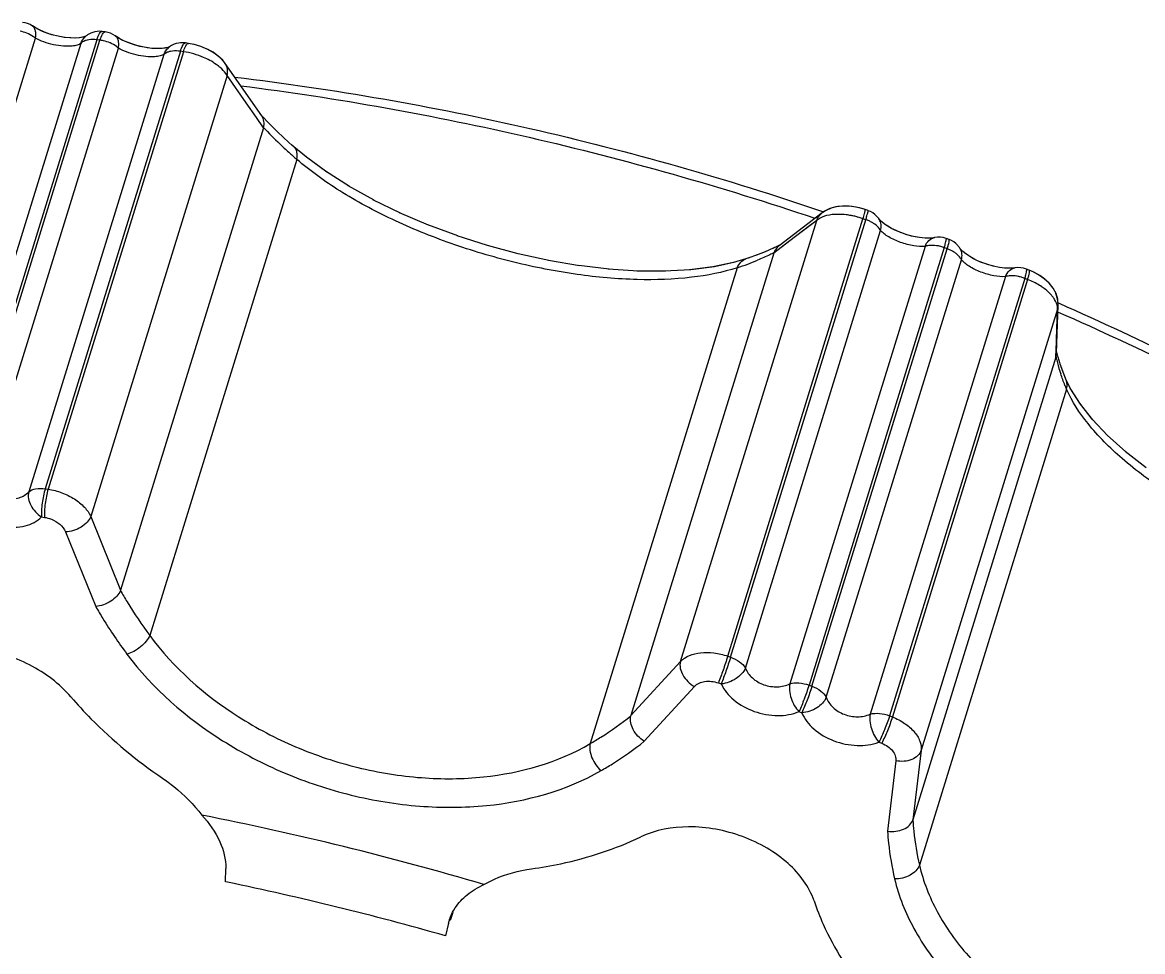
# Model space of a CAD drawing. Header units: millimetres. Extents: x 0 to 297, y 0 to 210.
# Drawn here: x 244.17 to 259.65, y 179.28 to 192.12 of the extents above; entities that cross this region are included whole.
import ezdxf

# ---------------------------------------------------------------- set-up
doc = ezdxf.new("R2010")
doc.units = ezdxf.units.MM
doc.header["$LTSCALE"] = 16.335
doc.layers.add('MEMBER', color=7, linetype='CONTINUOUS')

msp = doc.modelspace()

# ---------------------------------------------------------------- linework, layer by layer
at = {"layer": 'MEMBER', "color": 7, "linetype": 'Continuous'}
for p, q in [((244.3285, 192.0597), (244.3092, 192.0723)), ((244.3093, 192.0722), (244.3092, 192.0723)), ((244.3615, 192.0402), (244.3093, 192.0722)), ((244.8981, 191.9058), (244.8278, 191.9073)), ((245.0487, 191.9319), (245.0472, 191.9311)), ((245.3165, 191.9912), (245.2748, 191.9964)), ((245.3165, 191.9912), (245.2748, 191.9964)), ((245.4696, 191.9263), (245.454, 191.9372)), ((245.4541, 191.937), (245.454, 191.9371)), ((245.5013, 191.9063), (245.4541, 191.9371)), ((246.2049, 191.785), (246.2012, 191.7831)), ((246.2029, 191.7839), (246.2012, 191.7831)), ((246.2049, 191.785), (246.2029, 191.7839)), ((246.2036, 191.7841), (246.2049, 191.7849)), ((246.2042, 191.7845), (246.2049, 191.7849)), ((246.4653, 191.8323), (246.4247, 191.8384)), ((246.5394, 191.8181), (246.4652, 191.8323)), ((246.637, 191.7896), (246.5327, 191.8196)), ((246.7234, 191.7542), (246.6353, 191.7901)), ((246.7351, 191.7485), (246.637, 191.7896)), ((246.8056, 191.7093), (246.7234, 191.7542)), ((246.8231, 191.6979), (246.7351, 191.7485)), ((246.878, 191.657), (246.8056, 191.7093)), ((246.8991, 191.6385), (246.8231, 191.6979)), ((246.9389, 191.5979), (246.878, 191.657)), ((246.9611, 191.571), (246.8991, 191.6385)), ((246.9732, 191.5544), (246.9389, 191.5979)), ((246.9735, 191.554), (246.9611, 191.571)), ((247.4775, 190.8306), (246.973, 191.5546)), ((247.4881, 190.8214), (247.4633, 190.8483)), ((247.5816, 190.7233), (247.478, 190.8323)), ((247.5035, 190.6662), (245.5284, 184.2751)), ((247.6799, 190.6251), (247.5767, 190.7283)), ((247.79, 190.5205), (247.6807, 190.6244)), ((247.9045, 190.4168), (247.7829, 190.5271)), ((247.9211, 190.4022), (247.8905, 190.4292)), ((248.0954, 190.2574), (247.921, 190.4022)), ((248.376, 190.0522), (248.0954, 190.2574)), ((249.0304, 189.6635), (248.6718, 189.8636)), ((249.3965, 189.485), (249.015, 189.6715)), ((255.6905, 189.5676), (255.5941, 189.5811)), ((255.7344, 189.5578), (255.6323, 189.5771)), ((255.7854, 189.5436), (255.6905, 189.5676)), ((249.7829, 189.3201), (249.3835, 189.491)), ((255.219, 189.4891), (254.626, 189.0359)), ((255.2643, 189.5192), (255.2184, 189.4887)), ((255.219, 189.4891), (255.22, 189.4899)), ((255.2265, 189.5101), (255.2412, 189.5051)), ((255.8145, 189.5341), (255.7344, 189.5578)), ((255.8145, 189.5341), (255.7854, 189.5436)), ((255.8541, 189.5205), (255.8145, 189.5341)), ((256.0013, 189.4101), (256.0008, 189.4108)), ((256.0098, 189.3993), (256.0009, 189.4106)), ((250.1853, 189.1708), (249.7729, 189.3241)), ((256.019, 189.3891), (256.0098, 189.3993)), ((256.0197, 189.3883), (256.0124, 189.3963)), ((250.5989, 189.0387), (250.1788, 189.173)), ((256.3093, 189.2156), (256.2414, 189.2439)), ((256.7705, 189.1483), (256.7707, 189.1483)), ((256.9738, 189.1206), (256.9332, 189.1356)), ((256.9509, 189.1291), (256.9332, 189.1356)), ((256.9738, 189.1206), (256.9509, 189.1291)), ((251.0187, 188.9256), (250.5961, 189.0395)), ((254.4311, 188.952), (254.3151, 188.9061)), ((254.5435, 189.0009), (254.4315, 188.9522)), ((254.6378, 189.0459), (254.5367, 188.9978)), ((254.6427, 189.0487), (254.5435, 189.0009)), ((254.6415, 189.0477), (254.6378, 189.0459)), ((257.1225, 189.0009), (257.122, 189.0017)), ((257.1283, 188.9929), (257.1221, 189.0014)), ((257.1356, 188.9839), (257.1283, 188.9929)), ((257.139, 188.9801), (257.1322, 188.9879)), ((257.1635, 188.9557), (257.139, 188.9801)), ((251.445, 188.8317), (251.0199, 188.9253)), ((251.8664, 188.7599), (251.4399, 188.8327)), ((254.5525, 188.9334), (252.5775, 182.5423)), ((254.1674, 188.8538), (253.9972, 188.8035)), ((254.2066, 188.8671), (254.1678, 188.8539)), ((254.321, 188.9084), (254.1959, 188.8635)), ((252.2787, 188.7108), (251.8575, 188.7612)), ((252.6768, 188.6849), (252.2661, 188.7119)), ((253.055, 188.6825), (252.6612, 188.6855)), ((253.4079, 188.7032), (253.0367, 188.6821)), ((257.8832, 188.7298), (257.8691, 188.7278)), ((257.8832, 188.7298), (257.8832, 188.7298)), ((258.0803, 188.6975), (258.0415, 188.7128)), ((258.0803, 188.6975), (258.0803, 188.6975)), ((258.0804, 188.6975), (258.0803, 188.6975)), ((258.125, 188.6785), (258.0803, 188.6975)), ((258.1449, 188.6691), (258.0803, 188.6975)), ((258.2106, 188.6336), (258.125, 188.6785)), ((258.2253, 188.6245), (258.1449, 188.6691)), ((258.2883, 188.5801), (258.2106, 188.6336)), ((258.4726, 188.3014), (258.4499, 188.3757)), ((258.4738, 188.295), (258.4506, 188.3739)), ((258.4583, 187.5518), (258.4798, 188.215)), ((258.48, 188.2293), (258.4726, 188.3014)), ((258.4799, 188.2176), (258.4738, 188.295)), ((258.4799, 188.2173), (258.48, 188.2293)), ((258.4803, 188.2463), (258.4926, 188.2409)), ((258.4812, 187.4926), (258.4587, 187.5826)), ((258.4492, 187.4946), (256.4742, 181.1035)), ((258.5085, 187.4016), (258.48, 187.4969)), ((258.5431, 187.3029), (258.5087, 187.401)), ((258.5824, 187.2046), (258.5406, 187.3096)), ((258.5876, 187.1924), (258.5772, 187.2169)), ((258.6551, 187.0546), (258.5876, 187.1924)), ((258.6476, 187.0685), (258.5876, 187.1923)), ((258.7776, 186.8589), (258.6476, 187.0685)), ((258.7864, 186.8464), (258.6551, 187.0546)), ((258.958, 186.6298), (258.7864, 186.8464)), ((259.4155, 186.1864), (259.1592, 186.4176)), ((259.697, 185.966), (259.4073, 186.1933)), ((246.9793, 180.2451), (246.9816, 180.4313)), ((247.0041, 180.24), (246.9793, 180.2451)), ((250.1177, 179.8235), (250.0831, 179.7114)), ((250.0595, 179.6746), (250.0172, 179.4983)), ((250.0595, 179.6746), (250.0708, 179.7152))]:
    msp.add_line(p, q, dxfattribs=at)
at = {"layer": 'MEMBER', "color": 9, "linetype": 'Continuous'}
for p, q in [((242.4838, 185.8574), (244.3521, 191.9032)), ((245.0445, 191.9285), (245.0458, 191.9296)), ((244.9785, 191.8318), (243.1102, 185.786)), ((245.2013, 191.8817), (243.3331, 185.8359)), ((243.375, 185.8306), (245.2433, 191.8764)), ((243.6291, 185.7207), (245.4974, 191.7665)), ((245.2433, 191.8764), (245.2013, 191.8817)), ((246.2022, 191.7831), (246.2035, 191.784)), ((246.1269, 191.6797), (244.2586, 185.6339)), ((246.3555, 191.7231), (244.4872, 185.6773)), ((246.3963, 191.717), (244.528, 185.6712)), ((246.3963, 191.717), (246.3555, 191.7231)), ((247.001, 191.3874), (245.1176, 185.2928)), ((247.2646, 191.0092), (247.001, 191.3874)), ((247.4049, 190.8077), (247.2646, 191.0092)), ((247.5035, 190.6662), (247.4049, 190.8077)), ((247.9638, 190.2278), (245.9312, 183.6505)), ((253.915, 183.3636), (255.7833, 189.4094)), ((255.8231, 189.3957), (255.7833, 189.4094)), ((253.2608, 183.291), (255.1442, 189.3856)), ((253.9548, 183.3499), (255.8231, 189.3957)), ((255.1442, 189.3856), (254.8533, 189.1634)), ((255.047, 189.3114), (254.8533, 189.1634)), ((255.1442, 189.3856), (255.047, 189.3114)), ((254.1597, 183.2), (256.028, 189.2458)), ((254.8533, 189.1634), (254.6551, 189.0119)), ((254.8533, 189.1634), (254.7556, 189.0887)), ((254.6551, 189.0119), (254.5525, 188.9334)), ((254.7556, 189.0887), (254.6551, 189.0119)), ((256.6412, 189.0271), (254.7729, 182.9813)), ((256.9067, 189.0093), (255.0384, 182.9634)), ((255.0791, 182.9484), (256.9474, 188.9942)), ((256.9474, 188.9942), (256.9067, 189.0093)), ((257.1225, 189.0009), (257.1221, 189.0015)), ((255.2769, 182.7951), (257.1452, 188.8409)), ((254.0481, 188.7322), (252.0156, 182.1548)), ((257.7519, 188.6092), (255.8836, 182.5634)), ((258.0195, 188.5848), (256.1512, 182.5389)), ((258.0584, 188.5694), (256.1901, 182.5236)), ((258.0584, 188.5694), (258.0195, 188.5848)), ((258.4707, 188.1574), (258.4798, 188.215)), ((258.4707, 188.1574), (256.5873, 182.0627)), ((258.4559, 187.7016), (258.4668, 188.0374)), ((258.4668, 188.0374), (258.4707, 188.1574)), ((258.4559, 187.7016), (258.4594, 187.8097)), ((258.4492, 187.4946), (258.4528, 187.6066)), ((258.4528, 187.6066), (258.4559, 187.7016)), ((258.5969, 187.0526), (256.5643, 180.4752)), ((244.4872, 185.6773), (244.528, 185.6712)), ((244.4367, 185.2884), (244.4771, 185.2824)), ((245.1176, 185.2928), (245.5284, 184.2751)), ((244.7686, 185.0809), (245.1855, 184.0494)), ((252.5775, 182.5423), (253.2608, 183.291)), ((253.915, 183.3636), (253.9548, 183.3499)), ((252.7617, 182.187), (253.4547, 182.9456)), ((253.786, 182.994), (253.8254, 182.9805)), ((255.0384, 182.9634), (255.0791, 182.9484)), ((254.9, 182.5972), (254.9404, 182.5823)), ((256.1512, 182.5389), (256.1901, 182.5236)), ((256.0035, 182.1762), (256.0422, 182.161)), ((256.5873, 182.0627), (256.4742, 181.1035)), ((256.2373, 181.9182), (256.1231, 180.9458))]:
    msp.add_line(p, q, dxfattribs=at)
at = {"layer": 'MEMBER', "color": 7, "linetype": 'Continuous'}
for points in [[(244.4483, 191.998), (244.3832, 192.0286), (244.3285, 192.0597)], [(244.4991, 191.9778), (244.4253, 192.0081), (244.3615, 192.0402)], [(244.6013, 191.9453), (244.5218, 191.9697), (244.4483, 191.998)], [(244.8278, 191.9073), (244.7487, 191.9152), (244.6647, 191.93), (244.5801, 191.9512), (244.4991, 191.9778)], [(244.7641, 191.9132), (244.6833, 191.9262), (244.6013, 191.9453)], [(244.9066, 191.906), (244.8397, 191.9067), (244.7641, 191.9132)], [(245.0462, 191.9307), (245.0304, 191.9244), (245.0004, 191.9165), (244.956, 191.9095), (244.8981, 191.9058)], [(245.0474, 191.9312), (245.033, 191.9253), (245.0046, 191.9174), (244.9622, 191.9102), (244.9066, 191.906)], [(245.0471, 191.9307), (245.0484, 191.9316), (245.0474, 191.9312)], [(245.5808, 191.8646), (245.5199, 191.8956), (245.4696, 191.9263)], [(245.7106, 191.8144), (245.6318, 191.8427), (245.5613, 191.874), (245.5013, 191.9063)], [(245.7292, 191.8087), (245.6512, 191.8351), (245.5808, 191.8646)], [(245.9615, 191.7631), (245.8801, 191.7735), (245.7949, 191.7909), (245.7106, 191.8144)], [(245.8937, 191.7713), (245.8112, 191.787), (245.7292, 191.8087)], [(246.0429, 191.7594), (245.9722, 191.7622), (245.8937, 191.7713)], [(246.0968, 191.7615), (246.035, 191.7594), (245.9615, 191.7631)], [(246.2004, 191.7827), (246.1821, 191.776), (246.1494, 191.7682), (246.1028, 191.762), (246.0429, 191.7594)], [(246.1991, 191.7821), (246.1794, 191.7752), (246.1453, 191.7675), (246.0968, 191.7615)], [(248.6889, 189.8533), (248.3579, 190.0646), (248.077, 190.2719)], [(255.6323, 189.5771), (255.5319, 189.5837), (255.4356, 189.5767), (255.3456, 189.5554), (255.2643, 189.5192)], [(255.5941, 189.5811), (255.4996, 189.5829), (255.4095, 189.5722), (255.3258, 189.5483)], [(255.3258, 189.5483), (255.251, 189.5112), (255.22, 189.4899)], [(256.0124, 189.3963), (256.004, 189.4064), (256.0008, 189.4107)], [(256.0956, 189.3253), (256.0501, 189.36), (256.019, 189.3891)], [(256.2414, 189.2439), (256.1798, 189.2742), (256.1258, 189.3054), (256.0807, 189.3359), (256.0452, 189.3642), (256.0197, 189.3883)], [(256.2254, 189.2513), (256.1546, 189.2882), (256.0956, 189.3253)], [(256.758, 189.1461), (256.7103, 189.1414), (256.6449, 189.1416), (256.5662, 189.149), (256.4803, 189.1645), (256.3916, 189.1876), (256.3055, 189.2171), (256.2254, 189.2513)], [(256.7708, 189.1483), (256.7589, 189.1462), (256.7193, 189.1419), (256.6661, 189.1408), (256.6021, 189.1448), (256.5311, 189.1545), (256.4562, 189.17), (256.3816, 189.1907)], [(257.1322, 188.9879), (257.1249, 188.9974), (257.122, 189.0016)], [(257.2042, 188.9226), (257.1625, 188.9567), (257.1356, 188.9839)], [(253.9972, 188.8035), (253.7096, 188.7424), (253.3879, 188.7014)], [(254.0182, 188.809), (253.7306, 188.746), (253.4079, 188.7032)], [(257.3027, 188.8605), (257.2459, 188.8939), (257.1993, 188.9263)], [(257.4082, 188.8107), (257.3292, 188.8467), (257.2603, 188.8849), (257.2042, 188.9226)], [(257.5931, 188.7513), (257.5158, 188.7722), (257.4398, 188.7982), (257.368, 188.8281), (257.3027, 188.8605)], [(257.6688, 188.7363), (257.583, 188.7537), (257.4941, 188.7791), (257.4082, 188.8107)], [(257.8833, 188.7298), (257.8523, 188.7261), (257.8015, 188.7243), (257.7392, 188.7274), (257.6688, 188.7363)], [(257.8691, 188.7278), (257.8179, 188.7244), (257.75, 188.7265), (257.6698, 188.7361)], [(258.4122, 188.4471), (258.3609, 188.5131), (258.2979, 188.5724), (258.2253, 188.6245)], [(258.4506, 188.3739), (258.4107, 188.4493), (258.3558, 188.5185), (258.2883, 188.5801)], [(259.1684, 186.4086), (258.9486, 186.6406), (258.7776, 186.8589)]]:
    msp.add_lwpolyline(points, dxfattribs=at)
for centre, radius, start, end in [((244.142, 191.8254), 0.2981, 55.86952, 84.16771), ((245.2398, 191.6951), 0.3043, 121.6772, 129.93555), ((245.2384, 191.6978), 0.3013, 113.74338, 121.69201), ((245.2364, 191.7019), 0.2967, 90.30291, 113.71324), ((245.2369, 191.6975), 0.3012, 82.75206, 90.27165), ((245.2798, 191.6952), 0.2981, 54.22375, 82.81405), ((246.3828, 191.5379), 0.3044, 119.42071, 126.37026), ((246.3813, 191.5408), 0.3012, 111.67916, 119.43441), ((246.3796, 191.5447), 0.2969, 88.75742, 111.65134), ((246.38, 191.5406), 0.3011, 81.42698, 88.72878), ((255.7579, 189.2387), 0.2976, 43.75711, 71.02816), ((255.7549, 189.236), 0.3016, 35.23622, 43.73064), ((256.8294, 188.8563), 0.2979, 69.72807, 101.36046), ((256.8715, 188.8411), 0.2975, 42.06839, 69.76304), ((254.775, 188.8539), 0.2363, 148.05204, 160.34523), ((256.868, 188.8382), 0.302, 32.57433, 42.03641), ((257.9315, 188.4358), 0.2979, 68.45455, 99.30203), ((258.2225, 187.5594), 0.2358, 345.0463, 358.45994), ((238.1523, 138.1921), 43.8065, 73.56395, 78.8144), ((238.5887, 139.5606), 41.5407, 74.03113, 78.31212), ((250.6973, 179.5214), 0.6559, 160.92278, 162.81194)]:
    msp.add_arc(centre, radius, start, end, dxfattribs=at)
at = {"layer": 'MEMBER', "color": 9, "linetype": 'Continuous'}
for centre, radius, start, end in [((244.0383, 191.4904), 0.5206, 67.91611, 78.57963), ((245.3143, 191.9735), 0.0178, 82.91226, 93.66884), ((245.1804, 191.3819), 0.4985, 77.25587, 82.75001), ((245.1761, 191.3604), 0.5204, 66.64823, 77.31556), ((246.2861, 190.7212), 0.9956, 61.58965, 63.49665), ((246.4602, 190.9854), 0.6786, 49.09448, 52.17938), ((251.626, 194.5015), 5.627, 222.91154, 226.13548), ((252.0591, 194.9514), 6.2516, 226.13062, 227.70573), ((252.3507, 195.2728), 6.6856, 227.71073, 228.99073), ((252.3278, 195.247), 6.6511, 227.70741, 228.99405), ((255.4418, 188.6733), 0.7963, 90.27055, 92.56536), ((255.4421, 188.6103), 0.8593, 87.99319, 90.27079), ((255.4211, 188.381), 1.0898, 78.67165, 81.06614), ((255.4105, 188.3291), 1.1428, 73.65896, 78.65885), ((255.4052, 188.3096), 1.163, 71.02885, 73.67981), ((255.8582, 189.3094), 0.175, 30.68886, 35.13644), ((255.3004, 189.2027), 0.2406, 124.86392, 130.50995), ((255.656, 188.9109), 0.5128, 65.59666, 70.98757), ((255.6699, 188.9406), 0.48, 60.01535, 65.64045), ((255.6996, 188.9918), 0.4209, 53.87407, 60.03001), ((256.726, 188.5189), 0.5226, 69.77316, 75.09663), ((256.7718, 188.519), 0.5066, 64.28755, 69.72251), ((256.7888, 188.5534), 0.4682, 58.61345, 64.33231), ((256.9686, 188.9029), 0.1824, 27.43508, 32.45293), ((252.8597, 192.4063), 3.8612, 290.19062, 292.31564), ((252.7376, 192.735), 4.2119, 288.1285, 290.20582), ((257.8284, 188.0997), 0.5213, 68.50201, 73.83424), ((257.7758, 187.7569), 0.8567, 54.59642, 56.61485), ((258.1014, 188.0928), 0.3862, 31.2372, 35.49885), ((260.4968, 187.9423), 2.094, 192.23408, 194.49349), ((260.6893, 187.9939), 2.2933, 194.53785, 198.52213), ((260.6122, 187.9721), 2.2132, 194.49269, 196.58437), ((260.731, 188.0075), 2.3371, 196.58371, 198.51254)]:
    msp.add_arc(centre, radius, start, end, dxfattribs=at)
for points, knots in [([(244.3521, 191.9032), (244.3556, 191.9213), (244.3595, 191.9559), (244.3548, 192.0047), (244.3387, 192.0451), (244.3198, 192.0651), (244.3093, 192.0722)], [0, 0, 0, 0, 0.3006888, 0.5646849, 0.7933295, 1, 1, 1, 1]), ([(244.3521, 191.9032), (244.3438, 191.9102), (244.3073, 191.938), (244.2664, 191.9597), (244.234, 191.9728)], [0, 0, 0, 0, 0.2369031, 1, 1, 1, 1]), ([(244.8605, 191.7953), (244.82, 191.7908), (244.7324, 191.7912), (244.6, 191.8107), (244.4701, 191.8473), (244.3886, 191.8827), (244.3521, 191.9032)], [0, 0, 0, 0, 0.2323702, 0.4959673, 0.7612658, 1, 1, 1, 1]), ([(244.9785, 191.8318), (244.9818, 191.8413), (244.9972, 191.8774), (245.0221, 191.9096), (245.0445, 191.9285)], [0, 0, 0, 0, 0.2546661, 1, 1, 1, 1]), ([(245.2013, 191.8817), (245.1647, 191.8863), (245.0964, 191.8874), (245.0295, 191.8673), (245.0034, 191.8511)], [0, 0, 0, 0, 0.5461, 1, 1, 1, 1]), ([(245.2013, 191.8817), (245.2065, 191.8985), (245.2168, 191.9282), (245.2352, 191.9652), (245.2525, 191.9895), (245.2685, 191.9972), (245.2748, 191.9964)], [0, 0, 0, 0, 0.3712344, 0.6634782, 0.8678311, 1, 1, 1, 1]), ([(245.2433, 191.8764), (245.2522, 191.9053), (245.2661, 191.9434), (245.2922, 191.9815), (245.3069, 191.9908), (245.3132, 191.9913)], [0, 0, 0, 0, 0.6533835, 0.8626634, 1, 1, 1, 1]), ([(245.4974, 191.7665), (245.501, 191.7844), (245.5049, 191.8188), (245.5, 191.8678), (245.4837, 191.9088), (245.4647, 191.9294), (245.4541, 191.937)], [0, 0, 0, 0, 0.2959245, 0.5583442, 0.7889086, 1, 1, 1, 1]), ([(244.8605, 191.7953), (244.8562, 191.7948), (244.8383, 191.7931), (244.8203, 191.7922), (244.8067, 191.7919)], [0, 0, 0, 0, 0.2400375, 1, 1, 1, 1]), ([(244.9785, 191.8318), (244.9637, 191.8214), (244.9246, 191.8051), (244.8837, 191.7978), (244.8605, 191.7953)], [0, 0, 0, 0, 0.4373506, 1, 1, 1, 1]), ([(245.4974, 191.7665), (245.4895, 191.7736), (245.4542, 191.8021), (245.4141, 191.8244), (245.3823, 191.8382)], [0, 0, 0, 0, 0.2357981, 1, 1, 1, 1]), ([(246.0034, 191.6473), (245.9621, 191.644), (245.8737, 191.6467), (245.741, 191.6693), (245.6126, 191.7084), (245.5327, 191.7453), (245.4974, 191.7665)], [0, 0, 0, 0, 0.2363184, 0.501352, 0.7652488, 1, 1, 1, 1]), ([(246.1269, 191.6797), (246.1306, 191.6901), (246.1478, 191.7295), (246.1766, 191.764), (246.2023, 191.7831)], [0, 0, 0, 0, 0.2562431, 1, 1, 1, 1]), ([(246.3555, 191.7231), (246.3185, 191.7286), (246.2491, 191.7314), (246.1807, 191.7134), (246.1532, 191.6981)], [0, 0, 0, 0, 0.5439045, 1, 1, 1, 1]), ([(246.3555, 191.7231), (246.3648, 191.7531), (246.3791, 191.7921), (246.4041, 191.8309), (246.4191, 191.8392), (246.4247, 191.8384)], [0, 0, 0, 0, 0.6753481, 0.8779673, 1, 1, 1, 1]), ([(246.3963, 191.717), (246.4037, 191.7411), (246.4152, 191.7738), (246.4348, 191.8099), (246.4448, 191.8225), (246.4499, 191.8267)], [0, 0, 0, 0, 0.6143411, 0.8382204, 1, 1, 1, 1]), ([(246.4499, 191.8267), (246.4512, 191.8278), (246.4556, 191.831), (246.4614, 191.8329), (246.4652, 191.8324)], [0, 0, 0, 0, 0.296969, 1, 1, 1, 1]), ([(246.4499, 191.8267), (246.4512, 191.8278), (246.4556, 191.831), (246.4613, 191.8329), (246.4652, 191.8324)], [0, 0, 0, 0, 0.2968512, 1, 1, 1, 1]), ([(246.0034, 191.6473), (245.999, 191.6469), (245.9807, 191.6457), (245.9624, 191.6453), (245.9484, 191.6455)], [0, 0, 0, 0, 0.2405803, 1, 1, 1, 1]), ([(246.1269, 191.6797), (246.1108, 191.6699), (246.0698, 191.6552), (246.0273, 191.6491), (246.0034, 191.6473)], [0, 0, 0, 0, 0.4393588, 1, 1, 1, 1]), ([(246.7598, 191.5968), (246.7322, 191.6117), (246.6168, 191.6671), (246.4919, 191.7026), (246.3963, 191.717)], [0, 0, 0, 0, 0.2445155, 1, 1, 1, 1]), ([(246.8763, 191.5215), (246.8675, 191.5283), (246.8303, 191.5558), (246.7907, 191.5801), (246.7598, 191.5968)], [0, 0, 0, 0, 0.2402838, 1, 1, 1, 1]), ([(247.001, 191.3874), (246.9952, 191.3971), (246.9677, 191.4379), (246.9331, 191.4735), (246.9045, 191.4983)], [0, 0, 0, 0, 0.2302032, 1, 1, 1, 1]), ([(247.001, 191.3874), (247.0076, 191.4164), (247.0108, 191.4756), (246.9892, 191.5315), (246.9732, 191.5544)], [0, 0, 0, 0, 0.5156527, 1, 1, 1, 1]), ([(247.9638, 190.2278), (247.9706, 190.2607), (247.9726, 190.3113), (247.9501, 190.3702), (247.9316, 190.393), (247.9211, 190.4023)], [0, 0, 0, 0, 0.5385356, 0.775884, 1, 1, 1, 1]), ([(254.0481, 188.7322), (253.8436, 188.666), (253.3832, 188.5771), (252.6377, 188.5528), (251.8139, 188.6268), (250.9524, 188.7957), (250.0965, 189.0506), (249.2897, 189.3789), (248.5727, 189.7645), (248.149, 190.068), (247.9638, 190.2278)], [0, 0, 0, 0, 0.0997936, 0.2160023, 0.3453283, 0.4828665, 0.6228296, 0.7592079, 0.8864278, 1, 1, 1, 1]), ([(255.1442, 189.3856), (255.1479, 189.3959), (255.1652, 189.4352), (255.1937, 189.4697), (255.219, 189.4891)], [0, 0, 0, 0, 0.2543384, 1, 1, 1, 1]), ([(255.438, 189.4696), (255.3854, 189.4694), (255.2896, 189.4603), (255.1982, 189.4248), (255.1629, 189.4001)], [0, 0, 0, 0, 0.5502612, 1, 1, 1, 1]), ([(255.5904, 189.4576), (255.5774, 189.4596), (255.5269, 189.4666), (255.4759, 189.4698), (255.438, 189.4696)], [0, 0, 0, 0, 0.2577066, 1, 1, 1, 1]), ([(255.732, 189.4257), (255.7203, 189.4292), (255.6736, 189.4421), (255.6261, 189.452), (255.5904, 189.4576)], [0, 0, 0, 0, 0.2525423, 1, 1, 1, 1]), ([(255.7833, 189.4094), (255.7907, 189.4334), (255.8018, 189.4715), (255.8124, 189.5101), (255.8147, 189.5246)], [0, 0, 0, 0, 0.6294091, 1, 1, 1, 1]), ([(255.8147, 189.5246), (255.815, 189.5269), (255.8153, 189.5295), (255.8154, 189.5339), (255.8145, 189.5341)], [0, 0, 0, 0, 0.7138177, 1, 1, 1, 1]), ([(255.8231, 189.3957), (255.8284, 189.4128), (255.8374, 189.4428), (255.8472, 189.478), (255.8522, 189.4993), (255.8544, 189.5102), (255.855, 189.5161), (255.855, 189.5202), (255.8541, 189.5205)], [0, 0, 0, 0, 0.4144076, 0.7299431, 0.8441914, 0.9274844, 0.9789061, 1, 1, 1, 1]), ([(256.028, 189.2458), (256.0236, 189.2536), (256.0018, 189.2865), (255.9723, 189.3138), (255.9477, 189.3317)], [0, 0, 0, 0, 0.2270417, 1, 1, 1, 1]), ([(256.028, 189.2458), (256.0342, 189.2722), (256.0384, 189.3256), (256.0216, 189.377), (256.0087, 189.3987)], [0, 0, 0, 0, 0.5179096, 1, 1, 1, 1]), ([(256.6412, 189.0271), (256.5896, 189.0215), (256.474, 189.031), (256.3045, 189.076), (256.1673, 189.1374), (256.0774, 189.1975), (256.042, 189.2295), (256.028, 189.2458)], [0, 0, 0, 0, 0.2331104, 0.5141958, 0.7871155, 0.903508, 1, 1, 1, 1]), ([(256.6412, 189.0271), (256.6534, 189.0572), (256.6861, 189.1111), (256.7426, 189.1427), (256.7706, 189.1483)], [0, 0, 0, 0, 0.5326235, 1, 1, 1, 1]), ([(256.9067, 189.0093), (256.9116, 189.0252), (256.9199, 189.0537), (256.9301, 189.0915), (256.9343, 189.1165), (256.9365, 189.1307), (256.9344, 189.1344)], [0, 0, 0, 0, 0.389041, 0.6944367, 0.9001885, 1, 1, 1, 1]), ([(256.9474, 188.9942), (256.9527, 189.0112), (256.9616, 189.0415), (256.9715, 189.08), (256.9758, 189.1047), (256.9763, 189.1163), (256.9749, 189.1202), (256.9738, 189.1206)], [0, 0, 0, 0, 0.4095323, 0.7221073, 0.9195502, 0.9730194, 1, 1, 1, 1]), ([(256.8604, 189.0239), (256.8225, 189.034), (256.7489, 189.0453), (256.6741, 189.0374), (256.6412, 189.0271)], [0, 0, 0, 0, 0.5320619, 1, 1, 1, 1]), ([(256.8604, 189.0239), (256.8487, 189.027), (256.8032, 189.0375), (256.7562, 189.0417), (256.7216, 189.0403)], [0, 0, 0, 0, 0.258937, 1, 1, 1, 1]), ([(257.1452, 188.8409), (257.1515, 188.8669), (257.1558, 188.9197), (257.1398, 188.9706), (257.1275, 188.9925)], [0, 0, 0, 0, 0.5153088, 1, 1, 1, 1]), ([(254.0481, 188.7322), (254.0591, 188.7604), (254.0901, 188.8117), (254.141, 188.845), (254.1675, 188.8539)], [0, 0, 0, 0, 0.5198221, 1, 1, 1, 1]), ([(254.5537, 188.9374), (254.5354, 188.9283), (254.4604, 188.8918), (254.384, 188.8581), (254.3258, 188.8342)], [0, 0, 0, 0, 0.2450737, 1, 1, 1, 1]), ([(257.1452, 188.8409), (257.1413, 188.8488), (257.1213, 188.8819), (257.093, 188.9095), (257.0694, 188.9278)], [0, 0, 0, 0, 0.2263883, 1, 1, 1, 1]), ([(257.7519, 188.6092), (257.6991, 188.6054), (257.5825, 188.6177), (257.4131, 188.6665), (257.2781, 188.7306), (257.1914, 188.7922), (257.158, 188.8246), (257.1452, 188.8409)], [0, 0, 0, 0, 0.2385326, 0.5215569, 0.7923202, 0.9063526, 1, 1, 1, 1]), ([(257.7519, 188.6092), (257.7644, 188.6398), (257.7974, 188.6942), (257.8552, 188.7252), (257.8832, 188.7298)], [0, 0, 0, 0, 0.5370693, 1, 1, 1, 1]), ([(258.0195, 188.5848), (258.0244, 188.6007), (258.0327, 188.6293), (258.0421, 188.6675), (258.0456, 188.6929), (258.046, 188.7078), (258.0433, 188.7115)], [0, 0, 0, 0, 0.3855001, 0.6887988, 0.8948048, 1, 1, 1, 1]), ([(258.0584, 188.5694), (258.0637, 188.5863), (258.0724, 188.6161), (258.0816, 188.6567), (258.0852, 188.68), (258.0839, 188.6961), (258.0803, 188.6975)], [0, 0, 0, 0, 0.4033194, 0.7141903, 0.9127707, 1, 1, 1, 1]), ([(257.9736, 188.6004), (257.9356, 188.6114), (257.8615, 188.6244), (257.7858, 188.6185), (257.7519, 188.6092)], [0, 0, 0, 0, 0.5295189, 1, 1, 1, 1]), ([(257.9736, 188.6004), (257.9619, 188.6038), (257.9164, 188.6153), (257.8691, 188.6207), (257.8342, 188.6202)], [0, 0, 0, 0, 0.2577293, 1, 1, 1, 1]), ([(258.2721, 188.4552), (258.2564, 188.4664), (258.1888, 188.5109), (258.1157, 188.5468), (258.0584, 188.5694)], [0, 0, 0, 0, 0.2392031, 1, 1, 1, 1]), ([(258.3183, 188.4197), (258.3147, 188.4228), (258.2996, 188.435), (258.2841, 188.4467), (258.2721, 188.4552)], [0, 0, 0, 0, 0.2452274, 1, 1, 1, 1]), ([(258.4158, 188.3171), (258.407, 188.3294), (258.3654, 188.3816), (258.314, 188.4254), (258.2721, 188.4552)], [0, 0, 0, 0, 0.2281612, 1, 1, 1, 1]), ([(258.4707, 188.1574), (258.4713, 188.1682), (258.4696, 188.216), (258.4506, 188.2617), (258.4316, 188.2931)], [0, 0, 0, 0, 0.2286286, 1, 1, 1, 1]), ([(258.5969, 187.0526), (258.5892, 187.0704), (258.5595, 187.1404), (258.5328, 187.2117), (258.5148, 187.2654)], [0, 0, 0, 0, 0.2549551, 1, 1, 1, 1]), ([(258.5969, 187.0526), (258.5999, 187.0644), (258.6081, 187.1108), (258.6014, 187.1602), (258.5876, 187.1924)], [0, 0, 0, 0, 0.2572765, 1, 1, 1, 1]), ([(264.0481, 184.289), (263.7799, 184.2981), (263.2229, 184.3579), (262.3832, 184.5456), (261.5375, 184.8259), (260.7282, 185.1844), (259.9961, 185.6024), (259.3773, 186.0596), (258.9012, 186.5338), (258.6721, 186.8817), (258.5969, 187.0526)], [0, 0, 0, 0, 0.1270734, 0.2644528, 0.4068469, 0.548338, 0.6829448, 0.8053462, 0.9115984, 1, 1, 1, 1]), ([(243.6291, 185.7207), (243.6678, 185.6729), (243.7672, 185.5919), (243.9444, 185.5313), (244.1226, 185.5382), (244.2239, 185.5959), (244.2586, 185.6339)], [0, 0, 0, 0, 0.2615189, 0.5307779, 0.7811765, 1, 1, 1, 1]), ([(244.2586, 185.6339), (244.2432, 185.5733), (244.2685, 185.466), (244.3481, 185.3559), (244.4054, 185.308), (244.4367, 185.2884)], [0, 0, 0, 0, 0.4598282, 0.7284148, 1, 1, 1, 1]), ([(244.2586, 185.6339), (244.2849, 185.657), (244.3634, 185.6859), (244.4435, 185.6838), (244.4872, 185.6773)], [0, 0, 0, 0, 0.4422726, 1, 1, 1, 1]), ([(244.4872, 185.6773), (244.4673, 185.6126), (244.4477, 185.5118), (244.4353, 185.3812), (244.4348, 185.3175), (244.4367, 185.2884)], [0, 0, 0, 0, 0.5156881, 0.7776778, 1, 1, 1, 1]), ([(244.528, 185.6712), (244.508, 185.6065), (244.4883, 185.5057), (244.4759, 185.3752), (244.4752, 185.3115), (244.4771, 185.2824)], [0, 0, 0, 0, 0.5157448, 0.7778556, 1, 1, 1, 1]), ([(244.528, 185.6712), (244.5924, 185.6615), (244.7188, 185.6284), (244.8897, 185.5441), (245.0287, 185.433), (245.0958, 185.3403), (245.1176, 185.2928)], [0, 0, 0, 0, 0.2696684, 0.5362313, 0.7833425, 1, 1, 1, 1]), ([(243.3337, 185.4405), (243.4056, 185.3628), (243.5856, 185.2339), (243.8465, 185.1512), (244.0603, 185.1398), (244.2471, 185.1647), (244.3763, 185.2275), (244.4367, 185.2884)], [0, 0, 0, 0, 0.2616378, 0.5346018, 0.6655275, 0.7878172, 1, 1, 1, 1]), ([(244.4771, 185.2824), (244.5095, 185.2775), (244.6253, 185.2464), (244.7356, 185.1625), (244.7686, 185.0809)], [0, 0, 0, 0, 0.2708566, 1, 1, 1, 1]), ([(245.1176, 185.2928), (245.1058, 185.2639), (245.066, 185.2077), (244.9823, 185.1423), (244.8801, 185.0967), (244.8054, 185.0825), (244.7686, 185.0809)], [0, 0, 0, 0, 0.2194925, 0.4722326, 0.7403013, 1, 1, 1, 1]), ([(245.5272, 184.2711), (245.5571, 184.2183), (245.6821, 184.0053), (245.8205, 183.8003), (245.9312, 183.6505)], [0, 0, 0, 0, 0.2456624, 1, 1, 1, 1]), ([(245.1855, 184.0494), (245.2173, 183.9934), (245.3505, 183.7676), (245.4982, 183.5504), (245.6165, 183.3919)], [0, 0, 0, 0, 0.245489, 1, 1, 1, 1]), ([(245.9312, 183.6505), (245.9186, 183.6213), (245.8809, 183.5636), (245.8059, 183.4892), (245.7161, 183.4288), (245.6497, 183.4007), (245.6165, 183.3919)], [0, 0, 0, 0, 0.2278548, 0.487594, 0.7540247, 1, 1, 1, 1]), ([(245.9312, 183.6505), (246.2589, 183.2045), (246.9159, 182.6248), (247.939, 182.0891), (248.7937, 181.8034), (249.6721, 181.6613), (250.7714, 181.6696), (251.5723, 181.8942), (252.0156, 182.1548)], [0, 0, 0, 0, 0.2458891, 0.3781963, 0.5122182, 0.6444244, 0.7715223, 1, 1, 1, 1]), ([(245.6165, 183.3919), (245.9719, 182.9157), (246.6819, 182.2983), (247.7834, 181.7271), (248.7028, 181.4211), (249.6471, 181.267), (250.8275, 181.2713), (251.6887, 181.5057), (252.166, 181.7819)], [0, 0, 0, 0, 0.2457537, 0.3781853, 0.5123726, 0.6447289, 0.7719002, 1, 1, 1, 1]), ([(253.2608, 183.291), (253.3314, 183.3631), (253.5016, 183.4193), (253.7283, 183.4138), (253.8534, 183.3848), (253.915, 183.3636)], [0, 0, 0, 0, 0.4431716, 0.7141174, 1, 1, 1, 1]), ([(253.2608, 183.291), (253.2454, 183.2294), (253.2749, 183.1198), (253.3608, 183.011), (253.4216, 182.9642), (253.4547, 182.9456)], [0, 0, 0, 0, 0.4571189, 0.7272339, 1, 1, 1, 1]), ([(253.915, 183.3636), (253.895, 183.2988), (253.8535, 183.1751), (253.8092, 183.0523), (253.786, 182.994)], [0, 0, 0, 0, 0.5197153, 1, 1, 1, 1]), ([(253.9548, 183.3499), (253.9348, 183.2851), (253.8932, 183.1614), (253.8488, 183.0386), (253.8254, 182.9805)], [0, 0, 0, 0, 0.5196723, 1, 1, 1, 1]), ([(253.9548, 183.3499), (253.9989, 183.3347), (254.0768, 183.2963), (254.1405, 183.2342), (254.1597, 183.2)], [0, 0, 0, 0, 0.5435461, 1, 1, 1, 1]), ([(254.1597, 183.2), (254.1357, 183.1395), (254.0312, 183.0358), (253.8977, 182.9871), (253.8254, 182.9805)], [0, 0, 0, 0, 0.4728101, 1, 1, 1, 1]), ([(254.1597, 183.2), (254.1796, 183.1481), (254.2527, 183.0498), (254.3856, 182.974), (254.5076, 182.943), (254.6295, 182.9351), (254.7205, 182.9553), (254.7729, 182.9813)], [0, 0, 0, 0, 0.2323749, 0.4910388, 0.6245396, 0.7558543, 1, 1, 1, 1]), ([(253.4547, 182.9456), (253.4901, 182.9844), (253.5757, 183.0183), (253.6918, 183.0187), (253.755, 183.0047), (253.786, 182.994)], [0, 0, 0, 0, 0.4508804, 0.7189391, 1, 1, 1, 1]), ([(253.8254, 182.9805), (253.8641, 182.8947), (253.9999, 182.735), (254.2784, 182.5847), (254.5946, 182.5253), (254.8081, 182.5586), (254.9, 182.5972)], [0, 0, 0, 0, 0.2288426, 0.4904342, 0.7575619, 1, 1, 1, 1]), ([(254.7729, 182.9813), (254.7665, 182.9505), (254.7653, 182.8822), (254.7957, 182.7465), (254.8502, 182.6486), (254.9, 182.5972)], [0, 0, 0, 0, 0.2262012, 0.4840254, 1, 1, 1, 1]), ([(254.7729, 182.9813), (254.813, 182.9939), (254.905, 182.9999), (254.9936, 182.98), (255.0384, 182.9634)], [0, 0, 0, 0, 0.4681309, 1, 1, 1, 1]), ([(255.0384, 182.9634), (255.0183, 182.8987), (254.9747, 182.7755), (254.9264, 182.6541), (254.9, 182.5972)], [0, 0, 0, 0, 0.5193622, 1, 1, 1, 1]), ([(255.0791, 182.9484), (255.0591, 182.8836), (255.0154, 182.7605), (254.9669, 182.6391), (254.9404, 182.5823)], [0, 0, 0, 0, 0.519326, 1, 1, 1, 1]), ([(255.0791, 182.9484), (255.1225, 182.9323), (255.1985, 182.8928), (255.2596, 182.8295), (255.2769, 182.7951)], [0, 0, 0, 0, 0.546434, 1, 1, 1, 1]), ([(255.2769, 182.7951), (255.2534, 182.735), (255.1476, 182.6319), (255.0129, 182.587), (254.9404, 182.5823)], [0, 0, 0, 0, 0.4705888, 1, 1, 1, 1]), ([(255.2769, 182.7951), (255.2945, 182.7432), (255.3639, 182.6434), (255.5214, 182.5491), (255.7058, 182.5149), (255.8299, 182.539), (255.8836, 182.5634)], [0, 0, 0, 0, 0.2297921, 0.487286, 0.7523955, 1, 1, 1, 1]), ([(252.0156, 182.1548), (252.0653, 182.1839), (252.2589, 182.3016), (252.4443, 182.4329), (252.5763, 182.5383)], [0, 0, 0, 0, 0.2544723, 1, 1, 1, 1]), ([(254.9404, 182.5823), (254.9748, 182.4964), (255.1043, 182.334), (255.3778, 182.1787), (255.6935, 182.1126), (255.9091, 182.1404), (256.0035, 182.1762)], [0, 0, 0, 0, 0.2255111, 0.4854999, 0.7539288, 1, 1, 1, 1]), ([(255.8836, 182.5634), (255.8774, 182.5325), (255.8759, 182.464), (255.9042, 182.328), (255.9556, 182.2289), (256.0035, 182.1762)], [0, 0, 0, 0, 0.2273962, 0.4863429, 1, 1, 1, 1]), ([(255.8836, 182.5634), (255.9248, 182.5747), (256.0176, 182.5785), (256.1066, 182.5565), (256.1512, 182.5389)], [0, 0, 0, 0, 0.4712191, 1, 1, 1, 1]), ([(256.1512, 182.5389), (256.1312, 182.4742), (256.0855, 182.3517), (256.0331, 182.2317), (256.0035, 182.1762)], [0, 0, 0, 0, 0.5188493, 1, 1, 1, 1]), ([(256.1901, 182.5236), (256.1701, 182.4588), (256.1244, 182.3363), (256.0719, 182.2164), (256.0422, 182.161)], [0, 0, 0, 0, 0.5188415, 1, 1, 1, 1]), ([(256.1901, 182.5236), (256.2493, 182.5002), (256.3583, 182.444), (256.4905, 182.3314), (256.5751, 182.2022), (256.5917, 182.1059), (256.5873, 182.0627)], [0, 0, 0, 0, 0.2953513, 0.5647858, 0.7983974, 1, 1, 1, 1]), ([(252.0156, 182.1548), (252.0089, 182.1246), (252.0087, 182.0569), (252.0366, 181.9563), (252.0894, 181.8605), (252.1386, 181.8051), (252.166, 181.7819)], [0, 0, 0, 0, 0.2215515, 0.4750463, 0.7422183, 1, 1, 1, 1]), ([(252.166, 181.7819), (252.2189, 181.8125), (252.4247, 181.9365), (252.6217, 182.0753), (252.7617, 182.187)], [0, 0, 0, 0, 0.2546641, 1, 1, 1, 1]), ([(256.0422, 182.161), (256.0719, 182.1492), (256.1267, 182.1203), (256.1924, 182.061), (256.2333, 181.992), (256.24, 181.9412), (256.2373, 181.9182)], [0, 0, 0, 0, 0.2888185, 0.5547915, 0.7903183, 1, 1, 1, 1]), ([(256.5873, 182.0627), (256.5781, 182.0351), (256.5417, 181.9816), (256.456, 181.9294), (256.3499, 181.906), (256.2746, 181.9106), (256.2373, 181.9182)], [0, 0, 0, 0, 0.2136939, 0.4541522, 0.7209279, 1, 1, 1, 1]), ([(256.4729, 181.0995), (256.4761, 181.0477), (256.4933, 180.8379), (256.5286, 180.6296), (256.5643, 180.4752)], [0, 0, 0, 0, 0.2469369, 1, 1, 1, 1]), ([(256.1231, 180.9458), (256.1264, 180.8909), (256.1447, 180.6686), (256.1826, 180.448), (256.2211, 180.2846)], [0, 0, 0, 0, 0.2467925, 1, 1, 1, 1]), ([(256.5643, 180.4752), (256.5422, 180.416), (256.4604, 180.341), (256.3325, 180.2928), (256.258, 180.2838), (256.2211, 180.2846)], [0, 0, 0, 0, 0.4615976, 0.7306314, 1, 1, 1, 1]), ([(256.5643, 180.4752), (256.6156, 180.252), (256.793, 179.8008), (257.2327, 179.189), (257.8328, 178.6445), (258.5635, 178.1948), (259.389, 177.8619), (260.5418, 177.5986), (261.4451, 177.6032), (262.0155, 177.7116)], [0, 0, 0, 0, 0.1034422, 0.2159158, 0.3376064, 0.4670487, 0.6015548, 0.737741, 1, 1, 1, 1]), ([(256.2211, 180.2846), (256.2773, 180.0462), (256.4708, 179.5643), (256.9462, 178.9113), (257.5931, 178.3292), (258.3793, 177.8469), (259.2666, 177.4876), (260.5047, 177.1998), (261.4752, 177.1978), (262.089, 177.3097)], [0, 0, 0, 0, 0.1029881, 0.2152852, 0.3370047, 0.4665935, 0.6012918, 0.7376576, 1, 1, 1, 1])]:
    msp.add_open_spline(points, degree=3, knots=knots, dxfattribs=at)
for points in [[(245.0034, 191.8511), (244.9945, 191.8456), (244.986, 191.8392), (244.9785, 191.8318)], [(245.0343, 191.8665), (245.0236, 191.8623), (245.0132, 191.8572), (245.0034, 191.8511)], [(245.0706, 191.8774), (245.0583, 191.8747), (245.0461, 191.8711), (245.0343, 191.8665)], [(246.1532, 191.6981), (246.1439, 191.6929), (246.1349, 191.6868), (246.1269, 191.6797)], [(246.1856, 191.7125), (246.1744, 191.7086), (246.1635, 191.7039), (246.1532, 191.6981)], [(246.223, 191.7223), (246.2103, 191.7199), (246.1977, 191.7167), (246.1856, 191.7125)], [(256.6795, 189.036), (256.6665, 189.0339), (256.6537, 189.031), (256.6412, 189.0271)], [(256.7216, 189.0403), (256.7075, 189.0397), (256.6934, 189.0383), (256.6795, 189.036)], [(257.0694, 188.9278), (257.0577, 188.937), (257.0453, 188.9454), (257.0327, 188.9531)], [(257.7912, 188.6171), (257.778, 188.6153), (257.7648, 188.6128), (257.7519, 188.6092)], [(257.8342, 188.6202), (257.8198, 188.62), (257.8055, 188.619), (257.7912, 188.6171)]]:
    msp.add_open_spline(points, degree=3, dxfattribs=at)
at = {"layer": 'MEMBER', "color": 7, "linetype": 'Continuous'}
for points, knots in [([(247.1087, 191.3647), (248.4778, 191.2018), (251.2213, 190.7207), (253.9003, 189.9606), (255.2265, 189.5101)], [0, 0, 0, 0, 0.4960572, 1, 1, 1, 1]), ([(247.1901, 191.2458), (248.5277, 191.077), (251.2062, 190.5952), (253.8241, 189.8528), (255.1205, 189.4158)], [0, 0, 0, 0, 0.4963371, 1, 1, 1, 1]), ([(247.5035, 190.6662), (247.5102, 190.695), (247.514, 190.7532), (247.493, 190.8083), (247.4775, 190.8306)], [0, 0, 0, 0, 0.5206988, 1, 1, 1, 1]), ([(258.4926, 188.2409), (259.6469, 187.7332), (261.8637, 186.6292), (263.9566, 185.3031), (264.9401, 184.5965)], [0, 0, 0, 0, 0.5101106, 1, 1, 1, 1]), ([(258.4785, 188.119), (259.635, 187.6129), (261.859, 186.5134), (263.9625, 185.1962), (264.9535, 184.4945)], [0, 0, 0, 0, 0.5097213, 1, 1, 1, 1]), ([(245.5272, 184.2711), (245.5148, 184.2424), (245.4751, 184.1864), (245.3933, 184.1194), (245.2941, 184.0703), (245.2215, 184.0527), (245.1855, 184.0494)], [0, 0, 0, 0, 0.2218644, 0.4764268, 0.7436889, 1, 1, 1, 1]), ([(244.8423, 182.8008), (244.6862, 182.9838), (244.381, 183.2106), (243.9224, 183.3985), (243.5544, 183.4801), (243.194, 183.4934), (242.8628, 183.4371), (242.5812, 183.3133), (242.4334, 183.1834), (242.3771, 183.1113)], [0, 0, 0, 0, 0.2617158, 0.4005948, 0.5380603, 0.6693052, 0.7906272, 0.9004333, 1, 1, 1, 1]), ([(244.8423, 182.8008), (244.9308, 182.6971), (245.313, 182.281), (245.7529, 181.9192), (246.1067, 181.6778)], [0, 0, 0, 0, 0.2414638, 1, 1, 1, 1]), ([(252.7617, 182.187), (252.7299, 182.2066), (252.6718, 182.2556), (252.5904, 182.3674), (252.5622, 182.4759), (252.5763, 182.5383)], [0, 0, 0, 0, 0.2694438, 0.5388254, 1, 1, 1, 1]), ([(246.1067, 181.6778), (246.1605, 181.6411), (246.3611, 181.4931), (246.5401, 181.3142), (246.6502, 181.1665)], [0, 0, 0, 0, 0.2611027, 1, 1, 1, 1]), ([(246.6502, 181.1665), (246.7498, 181.0565), (246.9121, 180.8311), (246.9831, 180.5563), (246.9816, 180.4313)], [0, 0, 0, 0, 0.5425714, 1, 1, 1, 1]), ([(256.1231, 180.9458), (256.1608, 180.9399), (256.2367, 180.9384), (256.3427, 180.9663), (256.4284, 181.0209), (256.4648, 181.0754), (256.4742, 181.1035)], [0, 0, 0, 0, 0.276679, 0.5434055, 0.7854227, 1, 1, 1, 1]), ([(255.1079, 179.9817), (255.0414, 180.1799), (254.8311, 180.4566), (254.4613, 180.7216), (254.1213, 180.8819), (253.7538, 180.982), (253.2768, 181.0267), (252.9167, 180.9634), (252.7132, 180.866)], [0, 0, 0, 0, 0.2239751, 0.3523274, 0.4872476, 0.6241607, 0.7581574, 1, 1, 1, 1]), ([(251.2037, 180.4248), (251.3395, 180.4438), (251.857, 180.5343), (252.363, 180.6983), (252.7132, 180.866)], [0, 0, 0, 0, 0.2610378, 1, 1, 1, 1]), ([(250.5471, 180.2085), (250.5943, 180.236), (250.8009, 180.3407), (251.0288, 180.4004), (251.2037, 180.4248)], [0, 0, 0, 0, 0.2361083, 1, 1, 1, 1]), ([(250.1515, 179.8859), (250.1961, 179.9539), (250.3159, 180.0814), (250.4651, 180.1703), (250.5471, 180.2085)], [0, 0, 0, 0, 0.4733671, 1, 1, 1, 1]), ([(255.1079, 179.9817), (255.1447, 179.8721), (255.3223, 179.4206), (255.5879, 179.006), (255.8209, 178.72)], [0, 0, 0, 0, 0.2386686, 1, 1, 1, 1]), ([(250.0707, 179.7153), (250.0753, 179.7302), (250.0961, 179.7898), (250.1255, 179.8463), (250.1515, 179.8859)], [0, 0, 0, 0, 0.2480654, 1, 1, 1, 1])]:
    msp.add_open_spline(points, degree=3, knots=knots, dxfattribs=at)
msp.add_open_spline([(254.626, 189.0359), (254.6057, 189.0203), (254.5881, 189.0007), (254.5745, 188.979)], degree=3, dxfattribs=at)

doc.saveas('drawing.dxf')
